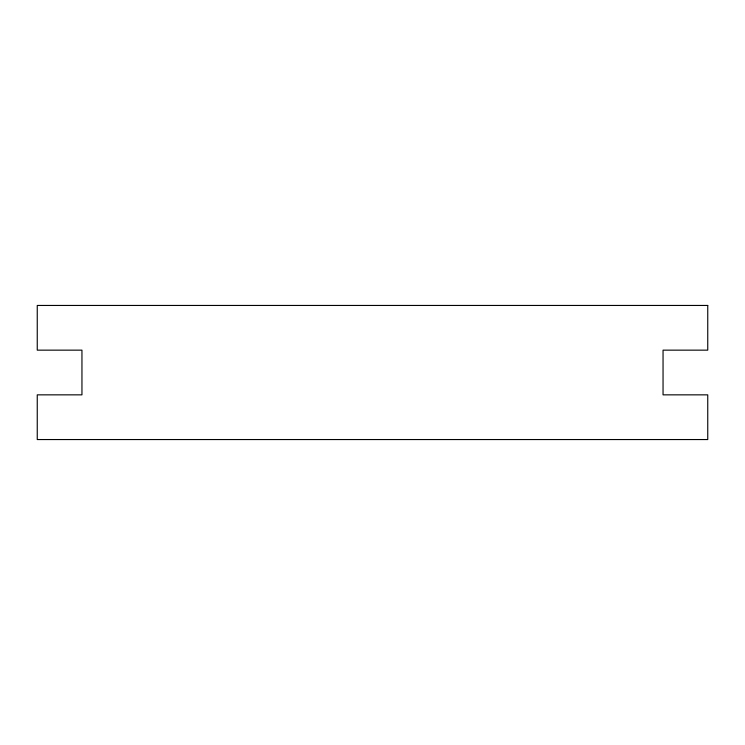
<?xml version="1.0" encoding="UTF-8"?>
<svg xmlns="http://www.w3.org/2000/svg" width="745" height="745" viewBox="0 0 745 745"><rect width="100%" height="100%" fill="white"/><g stroke="black" fill="none" stroke-linecap="round" stroke-linejoin="round"><path stroke-width="1.12" d="M707.75 305.45L37.25 305.45L37.25 350.15L81.95 350.15L81.95 394.85L37.25 394.85L37.25 439.55L707.75 439.55L707.75 394.85L663.05 394.85L663.05 350.15L707.75 350.15L707.75 305.45"/></g></svg>
